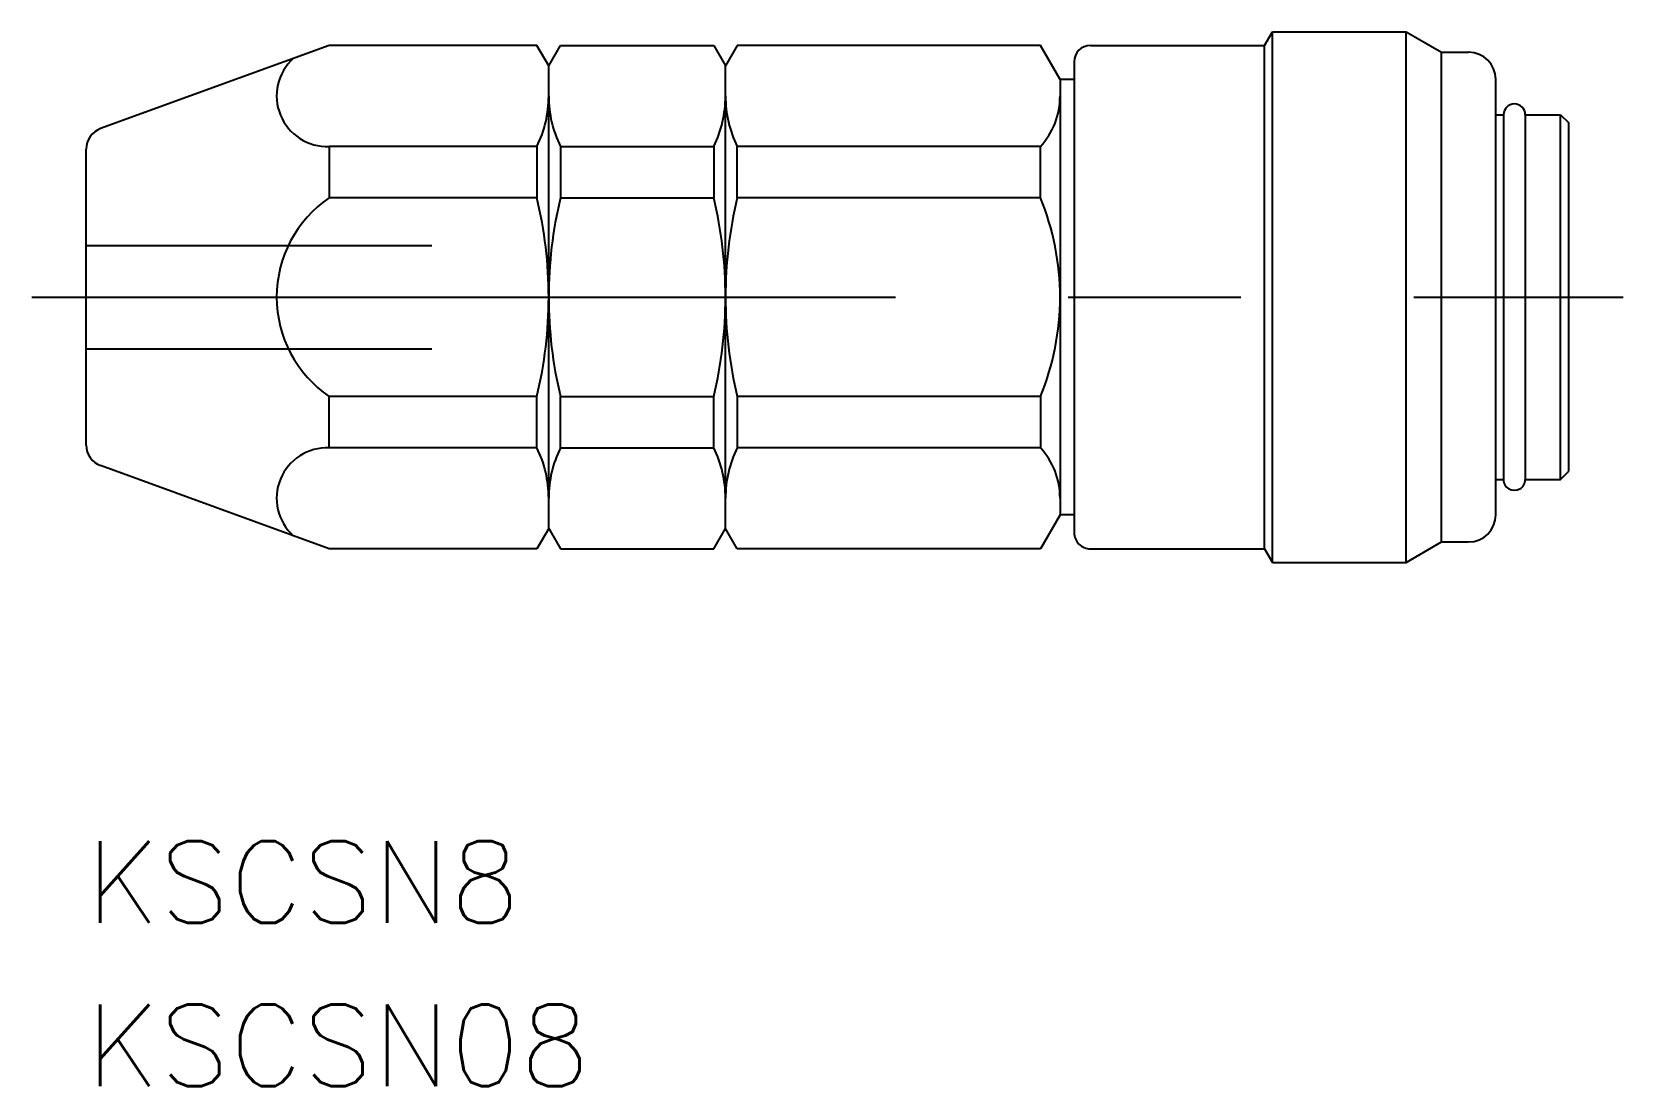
# Model space of a CAD drawing. Extents: x -2 to 56.5, y -29 to 9.7.
import ezdxf

# ---------------------------------------------------------------- set-up
doc = ezdxf.new("R2010")
doc.units = 0
doc.linetypes.add('CENTER', pattern=[50.8, 31.75, -6.35, 6.35, -6.35])
doc.linetypes.add('DASHED', pattern=[19.05, 12.7, -6.35])
doc.layers.get('0').update_dxf_attribs({"linetype": 'CONTINUOUS'})
doc.layers.add('CENTER', color=1, linetype='CONTINUOUS')
doc.styles.get("Standard").update_dxf_attribs({"font": 'txt.shx', "height": 3, "bigfont": 'bigfont.shx'})

msp = doc.modelspace()

# ---------------------------------------------------------------- linework, layer by layer
at = {"color": 7, "linetype": 'CONTINUOUS'}
for p, q in [((43.316162, 9.25), (43.604837, 9.75)), ((43.604837, -9.75), (43.604837, 9.75)), ((43.604837, 9.75), (48.517124, 9.75)), ((48.517124, -9.75), (48.517124, 9.75)), ((48.517124, 9.75), (49.816162, 9)), ((8.929291, 9.25), (0.526384, 6.191592)), ((16.566988, 9.25), (8.929291, 9.25)), ((17, 8.5), (16.566988, 9.25)), ((17, 8.5), (17.433013, 9.25)), ((17.433013, 9.25), (23.066988, 9.25)), ((23.066988, 9.25), (23.5, 8.5)), ((23.933007, 9.25), (23.499994, 8.5)), ((35.078315, 9.25), (23.933007, 9.25)), ((35.800003, 8), (35.078315, 9.25)), ((36.916162, 9.25), (43.316162, 9.25)), ((43.316162, -9.25), (43.316162, 9.25)), ((49.816162, -9), (49.816162, 9)), ((49.816162, 9), (50.816162, 9)), ((17, -8.500015), (17, 8.5)), ((23.5, -8.500046), (23.5, 8.5)), ((36.316162, 8.65), (36.316162, -8.65)), ((35.800003, 8), (35.800003, -8)), ((36.316162, 8), (35.800003, 8)), ((51.816162, -8), (51.816162, 8)), ((51.816162, 6.700012), (52.100022, 6.700012)), ((52.100022, 6.699997), (52.100022, -6.699997)), ((52.900009, 6.700012), (52.900009, -6.700012)), ((52.900009, 6.700012), (54.199997, 6.700012)), ((52.900009, 6.700012), (54.199997, 6.700012)), ((54.199997, -6.700012), (54.199997, 6.700012)), ((54.199997, 6.700012), (54.5, 6.400009)), ((54.5, -6.400009), (54.5, 6.400009)), ((0, -5.439838), (0, 5.439838)), ((16.567002, 5.536926), (8.929291, 5.536926)), ((8.929291, 5.536926), (8.929291, 3.648636)), ((16.567002, 5.536926), (16.567002, 3.648636)), ((17.432999, 5.536865), (23.067017, 5.536865)), ((17.432999, 5.536865), (17.432999, 3.648636)), ((23.067017, 5.536865), (23.067017, 3.648636)), ((35.078308, 5.536911), (23.933014, 5.536911)), ((23.933014, 3.648636), (23.933014, 5.536911)), ((35.078308, 3.648636), (35.078308, 5.536911)), ((16.567002, 3.648636), (8.929291, 3.648636)), ((17.432999, 3.648636), (23.067017, 3.648636)), ((35.078308, 3.648636), (23.933014, 3.648636)), ((16.567002, -3.648636), (8.929291, -3.648636)), ((8.929291, -5.536926), (8.929291, -3.648636)), ((16.567002, -5.536926), (16.567002, -3.648636)), ((17.432999, -3.648636), (23.067017, -3.648636)), ((17.432999, -5.536865), (17.432999, -3.648636)), ((23.067017, -5.536865), (23.067017, -3.648636)), ((35.078308, -3.648636), (23.933014, -3.648636)), ((23.933014, -3.648636), (23.933014, -5.536911)), ((35.078308, -3.648636), (35.078308, -5.536911)), ((16.567002, -5.536926), (8.929291, -5.536926)), ((17.432999, -5.536865), (23.067017, -5.536865)), ((35.078308, -5.536911), (23.933014, -5.536911)), ((8.929291, -9.25), (0.526384, -6.191592)), ((54.199997, -6.700012), (54.5, -6.400009)), ((51.816162, -6.700012), (52.100022, -6.700012)), ((52.900009, -6.700012), (54.199997, -6.700012)), ((52.900009, -6.700012), (54.199997, -6.700012)), ((35.800003, -8), (35.078315, -9.25)), ((36.316162, -8), (35.800003, -8)), ((17, -8.5), (16.566988, -9.25)), ((17, -8.5), (17.433013, -9.25)), ((23.066988, -9.25), (23.5, -8.5)), ((23.933007, -9.25), (23.499994, -8.5)), ((16.566988, -9.25), (8.929291, -9.25)), ((17.433013, -9.25), (23.066988, -9.25)), ((35.078315, -9.25), (23.933007, -9.25)), ((36.916162, -9.25), (43.316162, -9.25)), ((43.316162, -9.25), (43.604837, -9.75)), ((48.517124, -9.75), (49.816162, -9)), ((49.816162, -9), (50.816162, -9)), ((43.604837, -9.75), (48.517124, -9.75))]:
    msp.add_line(p, q, dxfattribs=at)
at = {"color": 3, "linetype": 'DASHED'}
for p, q in [((0, 1.9), (17, 1.9)), ((0, -1.9), (17, -1.9))]:
    msp.add_line(p, q, dxfattribs=at)
at = {"color": 7, "linetype": 'CONTINUOUS'}
for centre, radius, start, end in [((36.916162, 8.65), 0.6, 89.999999, 179.999998), ((50.816162, 8), 1, 0, 89.999999), ((8.85791, 7.393463), 1.857918, 132.201233, 272.201839), ((12.803406, 7.393463), 4.196592, 333.743426, 0), ((21.196701, 7.393432), 4.196701, 179.998957, 206.254441), ((19.303162, 7.393432), 4.196831, 333.744806, 0), ((27.696518, 7.393463), 4.196503, 179.998957, 206.255545), ((33.051163, 7.393463), 2.748848, 317.515343, 0), ((52.500016, 6.699997), 0.399994, 0, 179.999998), ((0.8, 5.439838), 0.8, 109.999999, 179.999998), ((11.414749, 0), 4.414744, 124.261894, 179.999008), ((1.410996, 0), 15.589005, 0, 13.533606), ((32.589005, 0), 15.588993, 166.46419, 179.999045), ((7.910462, 0), 15.589539, 0, 13.533364), ((39.08844, 0), 15.588452, 166.463826, 179.999045), ((26.215988, 0), 9.584015, 0, 22.374171), ((1.410996, 0), 15.589005, 346.466394, 0), ((7.910462, 0), 15.589539, 346.466636, 0), ((26.215988, 0), 9.584015, 337.625829, 0), ((11.414749, 0), 4.414744, 180.000992, 235.738106), ((32.589005, 0), 15.588993, 180.000955, 193.53581), ((39.08844, 0), 15.588452, 180.000955, 193.536174), ((0.8, -5.439838), 0.8, 179.999998, 250.000001), ((8.85791, -7.393463), 1.857918, 87.798161, 227.798767), ((12.803406, -7.393463), 4.196592, 0, 26.256574), ((21.196701, -7.393433), 4.196701, 153.745559, 180.001043), ((19.303162, -7.393433), 4.196831, 0, 26.255194), ((27.696518, -7.393463), 4.196503, 153.744455, 180.001043), ((33.051163, -7.393463), 2.748848, 0, 42.484657), ((52.500016, -6.699997), 0.399994, 179.999998, 0), ((50.816162, -8), 1, 270.000001, 0), ((36.916162, -8.65), 0.6, 179.999998, 270.000001)]:
    msp.add_arc(centre, radius, start, end, dxfattribs=at)
at = {"layer": 'CENTER', "color": 1, "linetype": 'CENTER'}
msp.add_line((-2, 0), (56.5, 0), dxfattribs=at)

# ---------------------------------------------------------------- texts
at = {"color": 7, "linetype": 'CONTINUOUS'}
for s, p in [('KSCSN8', (0, -23)), ('KSCSN08', (0, -29))]:
    msp.add_text(s, height=3, dxfattribs=at).set_placement(p)

doc.saveas('drawing.dxf')
